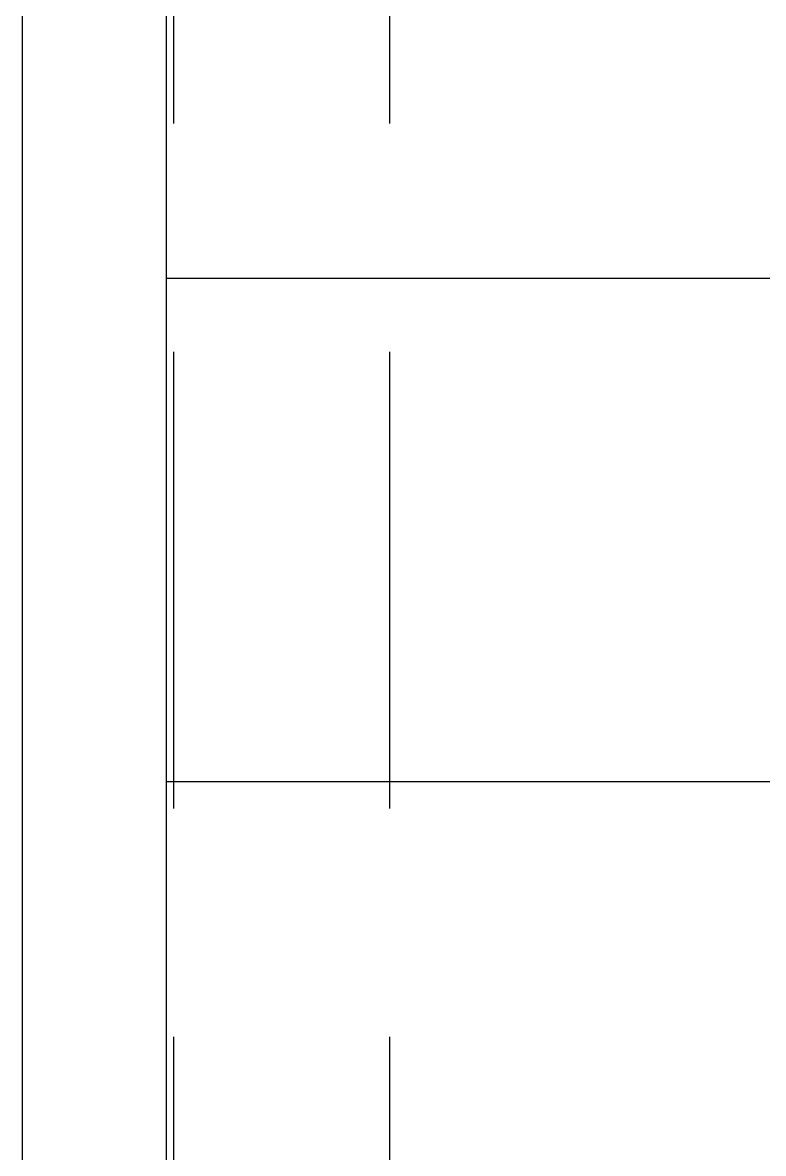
# Model space of a CAD drawing. Header units: millimetres. Extents: x 2046 to 14753, y 2361 to 29276.
# Drawn here: x 10066.03 to 10076.33, y 3670.13 to 3685.86 of the extents above; entities that cross this region are included whole.
import ezdxf

# ---------------------------------------------------------------- set-up
doc = ezdxf.new("R2010")
doc.units = ezdxf.units.MM
doc.linetypes.add('DASHED2', pattern=[9.525, 6.35, -3.175])
doc.layers.add('BARA', color=31, linetype='Continuous')
doc.layers.add('HAT', color=3, linetype='Continuous')

msp = doc.modelspace()

# ---------------------------------------------------------------- linework, layer by layer
at = {"color": 252, "linetype": 'DASHED2', "true_color": 0x939598}
for p, q in [((10068.126, 3700.328), (10068.126, 3564.729)), ((10071.126, 3700.328), (10071.126, 3564.729))]:
    msp.add_line(p, q, dxfattribs=at)
at = {"layer": 'BARA', "color": 9, "true_color": 0xc7c8ca}
msp.add_lwpolyline([(10080.817, 3675.3), (10068.026, 3675.3), (10068.026, 3682.303), (10080.817, 3682.303)], dxfattribs=at)
at = {"layer": 'HAT', "color": 1}
for points in [[(10066.026, 3742.629), (10136.026, 3742.629), (10136.026, 3562.629), (10066.026, 3562.629)], [(10068.026, 3740.629), (10134.026, 3740.629), (10134.026, 3564.629), (10068.026, 3564.629)]]:
    msp.add_lwpolyline(points, close=True, dxfattribs=at)

doc.saveas('drawing.dxf')
